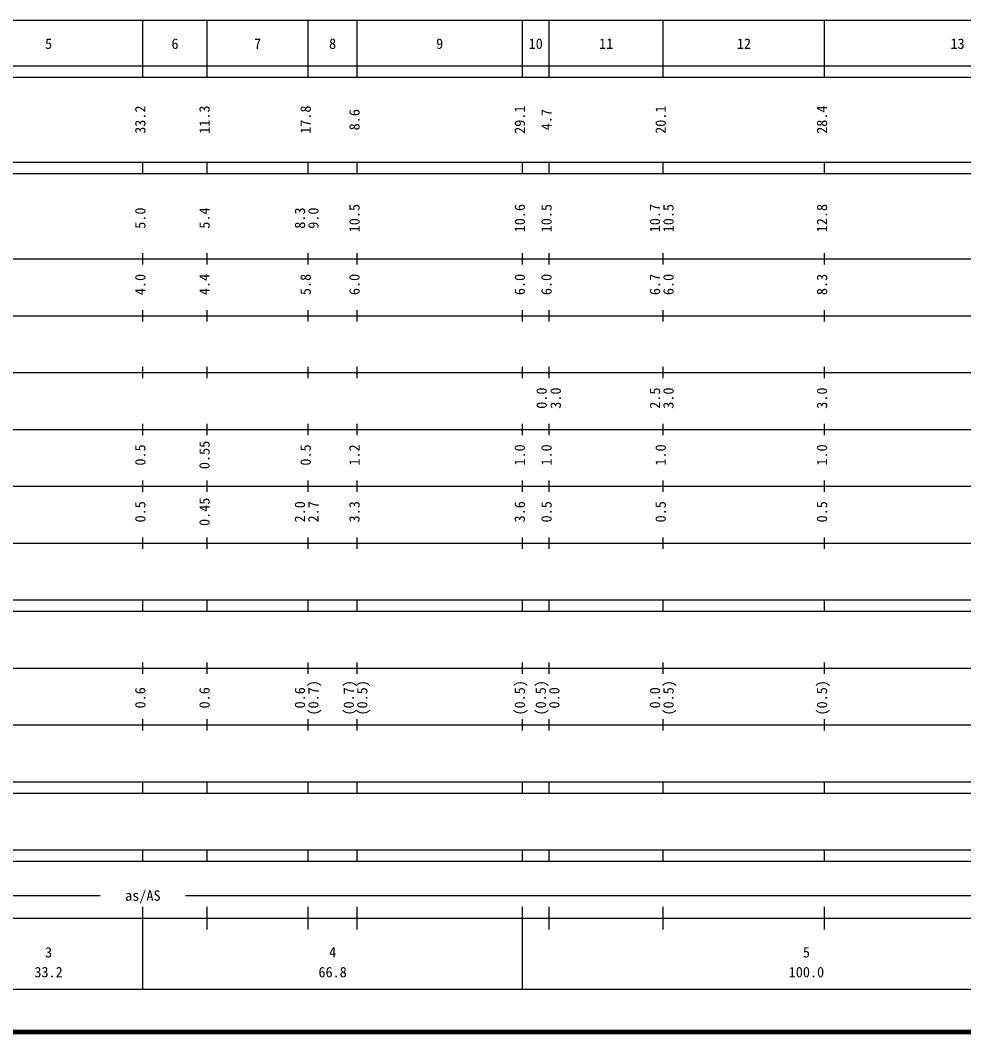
# Model space of a CAD drawing. Units: millimetres on the paper, enlarged 1000 times. Extents: x 40000 to 680000, y 20000 to 380000.
# Drawn here: x 279611 to 445698, y 20000 to 198000 of the extents above; entities that cross this region are included whole.
import ezdxf
from ezdxf.enums import TextEntityAlignment as Align

# ---------------------------------------------------------------- set-up
doc = ezdxf.new("R2010")
doc.units = ezdxf.units.MM
doc.header["$LTSCALE"] = 1000
doc.layers.add('M-TTL', color=2, linetype='Continuous', lineweight=140)
doc.layers.add('M-TTL-BAND', color=7, linetype='Continuous', lineweight=25)
doc.styles.add('ＭＳ ゴシック', font='')
doc.styles.get('ＭＳ ゴシック').set_extended_font_data('MS Gothic')

msp = doc.modelspace()

# ---------------------------------------------------------------- linework, layer by layer
at = {"layer": 'M-TTL'}
msp.add_line((40000, 20000), (680000, 20000), dxfattribs=at)
at = {"layer": 'M-TTL-BAND'}
for p, q in [((68000, 198000), (579000, 198000)), ((301200, 188000), (301200, 198000)), ((312500, 188000), (312500, 198000)), ((330300, 188000), (330300, 198000)), ((338900, 188000), (338900, 198000)), ((368000, 188000), (368000, 198000)), ((372700, 188000), (372700, 198000)), ((392800, 188000), (392800, 198000)), ((421200, 188000), (421200, 198000)), ((40000, 190000), (579000, 190000)), ((40000, 188000), (579000, 188000)), ((40000, 173000), (579000, 173000)), ((301200, 171000), (301200, 173000)), ((312500, 171000), (312500, 173000)), ((330300, 171000), (330300, 173000)), ((338900, 171000), (338900, 173000)), ((368000, 171000), (368000, 173000)), ((372700, 171000), (372700, 173000)), ((392800, 171000), (392800, 173000)), ((421200, 171000), (421200, 173000)), ((40000, 171000), (579000, 171000)), ((301200, 155000), (301200, 157000)), ((312500, 155000), (312500, 157000)), ((330300, 155000), (330300, 157000)), ((338900, 155000), (338900, 157000)), ((368000, 155000), (368000, 157000)), ((372700, 155000), (372700, 157000)), ((392800, 155000), (392800, 157000)), ((421200, 155000), (421200, 157000)), ((40000, 156000), (579000, 156000)), ((46000, 146000), (579000, 146000)), ((301200, 145000), (301200, 147000)), ((312500, 145000), (312500, 147000)), ((330300, 145000), (330300, 147000)), ((338900, 145000), (338900, 147000)), ((368000, 145000), (368000, 147000)), ((372700, 145000), (372700, 147000)), ((392800, 145000), (392800, 147000)), ((421200, 145000), (421200, 147000)), ((52000, 136000), (579000, 136000)), ((301200, 135000), (301200, 137000)), ((312500, 135000), (312500, 137000)), ((330300, 135000), (330300, 137000)), ((338900, 135000), (338900, 137000)), ((368000, 135000), (368000, 137000)), ((372700, 135000), (372700, 137000)), ((392800, 135000), (392800, 137000)), ((421200, 135000), (421200, 137000)), ((301200, 125000), (301200, 127000)), ((312500, 125000), (312500, 127000)), ((330300, 125000), (330300, 127000)), ((338900, 125000), (338900, 127000)), ((368000, 125000), (368000, 127000)), ((372700, 125000), (372700, 127000)), ((392800, 125000), (392800, 127000)), ((421200, 125000), (421200, 127000)), ((46000, 126000), (579000, 126000)), ((52000, 116000), (579000, 116000)), ((301200, 115000), (301200, 117000)), ((312500, 115000), (312500, 117000)), ((330300, 115000), (330300, 117000)), ((338900, 115000), (338900, 117000)), ((368000, 115000), (368000, 117000)), ((372700, 115000), (372700, 117000)), ((392800, 115000), (392800, 117000)), ((421200, 115000), (421200, 117000)), ((301200, 105000), (301200, 107000)), ((312500, 105000), (312500, 107000)), ((330300, 105000), (330300, 107000)), ((338900, 105000), (338900, 107000)), ((368000, 105000), (368000, 107000)), ((372700, 105000), (372700, 107000)), ((392800, 105000), (392800, 107000)), ((421200, 105000), (421200, 107000)), ((46000, 106000), (579000, 106000)), ((40000, 96000), (579000, 96000)), ((301200, 94000), (301200, 96000)), ((312500, 94000), (312500, 96000)), ((330300, 94000), (330300, 96000)), ((338900, 94000), (338900, 96000)), ((368000, 94000), (368000, 96000)), ((372700, 94000), (372700, 96000)), ((392800, 94000), (392800, 96000)), ((421200, 94000), (421200, 96000)), ((40000, 94000), (579000, 94000)), ((49000, 84000), (579000, 84000)), ((301200, 83000), (301200, 85000)), ((312500, 83000), (312500, 85000)), ((330300, 83000), (330300, 85000)), ((338900, 83000), (338900, 85000)), ((368000, 83000), (368000, 85000)), ((372700, 83000), (372700, 85000)), ((392800, 83000), (392800, 85000)), ((421200, 83000), (421200, 85000)), ((301200, 73000), (301200, 75000)), ((312500, 73000), (312500, 75000)), ((330300, 73000), (330300, 75000)), ((338900, 73000), (338900, 75000)), ((368000, 73000), (368000, 75000)), ((372700, 73000), (372700, 75000)), ((392800, 73000), (392800, 75000)), ((421200, 73000), (421200, 75000)), ((40000, 74000), (579000, 74000)), ((40000, 64000), (579000, 64000)), ((301200, 62000), (301200, 64000)), ((312500, 62000), (312500, 64000)), ((330300, 62000), (330300, 64000)), ((338900, 62000), (338900, 64000)), ((368000, 62000), (368000, 64000)), ((372700, 62000), (372700, 64000)), ((392800, 62000), (392800, 64000)), ((421200, 62000), (421200, 64000)), ((40000, 62000), (579000, 62000)), ((40000, 52000), (579000, 52000)), ((301200, 50000), (301200, 52000)), ((312500, 50000), (312500, 52000)), ((330300, 50000), (330300, 52000)), ((338900, 50000), (338900, 52000)), ((368000, 50000), (368000, 52000)), ((372700, 50000), (372700, 52000)), ((392800, 50000), (392800, 52000)), ((421200, 50000), (421200, 52000)), ((40000, 50000), (579000, 50000)), ((71000, 44000), (293700, 44000)), ((308700, 44000), (565000, 44000)), ((301200, 27500), (301200, 42000)), ((312500, 38000), (312500, 42000)), ((330300, 38000), (330300, 42000)), ((338900, 38000), (338900, 42000)), ((368000, 27500), (368000, 42000)), ((372700, 38000), (372700, 42000)), ((392800, 38000), (392800, 42000)), ((421200, 38000), (421200, 42000)), ((40000, 40000), (579000, 40000)), ((68000, 27500), (579000, 27500))]:
    msp.add_line(p, q, dxfattribs=at)

# ---------------------------------------------------------------- texts
at = {"layer": 'M-TTL-BAND', "style": 'ＭＳ ゴシック'}
for s, p in [('5', (284600, 192405)), ('6', (306850, 192405)), ('7', (321400, 192405)), ('8', (334600, 192405)), ('9', (353450, 192405)), ('10', (370350, 192405)), ('11', (382750, 192405)), ('12', (407000, 192405)), ('13', (444600, 192405)), ('as/AS', (301200, 42500)), ('3', (284600, 32523)), ('4', (334600, 32523)), ('5', (418000, 32523)), ('33.2', (284600, 29033)), ('66.8', (334600, 29033)), ('100.0', (418000, 29033))]:
    msp.add_text(s, height=1833, dxfattribs=at).set_placement(p, align=Align.BOTTOM_CENTER)
for s, p in [('33.2', (302200, 180500)), ('11.3', (313500, 180500)), ('17.8', (331300, 180500)), ('8.6', (339900, 180500)), ('29.1', (369000, 180500)), ('4.7', (373700, 180500)), ('20.1', (393800, 180500)), ('28.4', (422200, 180500)), ('10.6', (369000, 163174)), ('12.8', (422200, 163174)), ('5.0', (302200, 163174)), ('5.4', (313500, 163174)), ('8.3', (330300, 163174)), ('9.0', (332670, 163174)), ('10.5', (339900, 163174)), ('10.5', (373700, 163174)), ('10.7', (392800, 163174)), ('10.5', (395170, 163174)), ('4.0', (302200, 151500)), ('4.4', (313500, 151500)), ('5.8', (331300, 151500)), ('6.0', (339900, 151500)), ('6.0', (369000, 151500)), ('6.0', (373700, 151500)), ('6.7', (392800, 151500)), ('6.0', (395170, 151500)), ('8.3', (422200, 151500)), ('0.0', (372844, 131500)), ('3.0', (375326, 131504)), ('2.5', (392800, 131500)), ('3.0', (395170, 131500)), ('3.0', (422200, 131500)), ('0.5', (302200, 121500)), ('0.55', (313500, 121500)), ('0.5', (331300, 121500)), ('1.2', (339900, 121500)), ('1.0', (369000, 121500)), ('1.0', (373700, 121500)), ('1.0', (393800, 121500)), ('1.0', (422200, 121500)), ('0.5', (302200, 111500)), ('0.45', (313500, 111500)), ('2.0', (330300, 111500)), ('2.7', (332670, 111500)), ('3.3', (339900, 111500)), ('3.6', (369000, 111500)), ('0.5', (373700, 111500)), ('0.5', (393800, 111500)), ('0.5', (422200, 111500)), ('0.6', (302200, 78764)), ('0.6', (313500, 78764)), ('0.6', (330300, 78764)), ('(0.7)', (332670, 78764)), ('(0.7)', (338900, 78764)), ('(0.5)', (341270, 78764)), ('(0.5)', (369000, 78764)), ('(0.5)', (372700, 78764)), ('0.0', (375070, 78764)), ('0.0', (392800, 78764)), ('(0.5)', (395170, 78764)), ('(0.5)', (422200, 78764))]:
    msp.add_text(s, height=1833, rotation=90, dxfattribs=at).set_placement(p, align=Align.BOTTOM_CENTER)

doc.saveas('drawing.dxf')
